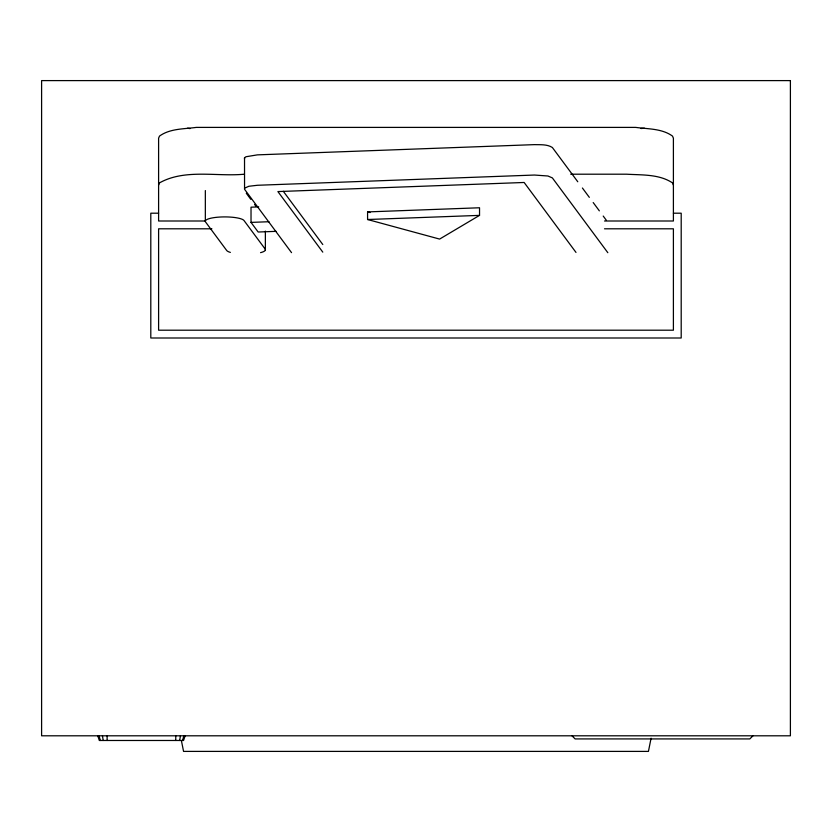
<?xml version="1.0" encoding="UTF-8"?>
<svg xmlns="http://www.w3.org/2000/svg" width="832" height="832" viewBox="0 0 832 832"><rect width="100%" height="100%" fill="white"/><g stroke="black" fill="none" stroke-linecap="round" stroke-linejoin="round"><path stroke-width="1.25" d="M179.66 740.48L180.44 735.8M651.082 738.202L648.44 751.4L183.56 751.4L181.397 740.605M182.52 740.48L183.862 735.8M185.12 735.8L183.56 740.48L99.32 740.48L97.76 735.8M158.6 184.995L159.494 182.894C184.881 168.605 216.892 176.873 244.4 174.2M752.96 735.8L749.84 738.92L575.12 738.92L572 735.8M291.543 252.647L244.556 189.28L244.525 157.778L246.002 156.738L257.4 154.866L534.425 144.633C540.394 144.82 547.134 144.154 552.365 147.493L577.782 181.771M244.525 188.198L248.841 186.274L257.4 185.276L534.425 175.042L547.934 175.999L552.365 177.902L607.828 252.699M479.534 215.374L439.608 239.086L367.578 219.513L367.578 211.91L479.534 207.771L479.534 215.374L367.578 219.513M604.5 221L673.4 221L673.4 138.195L672.506 136.094C662.033 128.482 648.045 129.074 635.731 127.4L196.269 127.4C183.955 129.074 169.967 128.482 159.494 136.094L158.6 138.195L158.6 221L205.4 221M640.994 128.513L644.509 128.222M258.721 206.898L251.025 207.189L251.025 222.394L258.159 232.014L276.12 231.348M251.025 222.394L268.986 221.728M570.7 174.2L626.6 174.2C641.909 175.126 659.235 174.034 672.506 182.894L673.4 184.995M158.6 213.2L150.8 213.2L150.8 338L681.2 338L681.2 213.2L673.4 213.2M211.9 228.8L158.6 228.8L158.6 330.2L673.4 330.2L673.4 228.8L604.5 228.8M187.491 128.222L190.029 128.586M367.578 211.91L370.063 212.576M582.41 188.011L589.337 197.361M593.195 202.55L599.352 210.86M603.21 216.05L606.289 220.21M575.994 252.418L524.139 182.478L277.888 191.578L322.785 252.127M283.306 191.287L322.785 244.525M246.282 193.232L250.806 199.337M254.592 204.433L256.1 206.471M99.018 735.8L100.36 740.48M102.44 735.8L103.22 740.48M244.525 157.778L244.556 158.87M265.366 231.13L265.366 250.11M205.338 190.549L205.338 220.917M175.76 735.8L175.76 740.48M107.12 735.8L107.12 740.48M260.562 252.647A19.5 4.358 0 0 0 265.169 249.059L244.015 220.542A19.5 4.358 0 0 0 221.593 216.965A19.5 4.358 0 0 0 205.546 221.967L226.689 250.484A19.5 4.358 0 0 0 230.37 252.398M790.4 80.6L41.6 80.6L41.6 735.8L790.4 735.8L790.4 80.6"/></g></svg>
